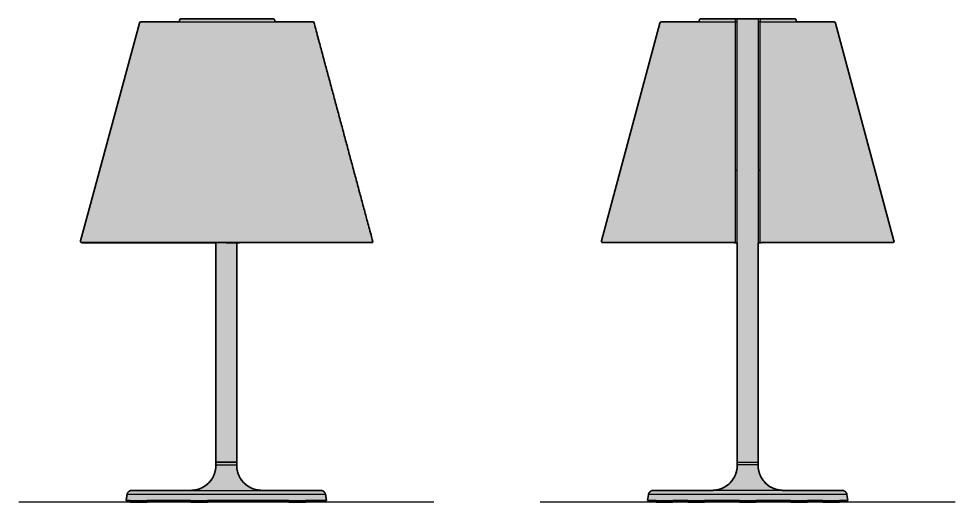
# Model space of a CAD drawing. Header units: millimetres. Extents: x 0 to 1122, y -612 to 580.
# Drawn here: x 0 to 1122, y 0 to 580 of the extents above; entities that cross this region are included whole.
import ezdxf

# ---------------------------------------------------------------- set-up
doc = ezdxf.new("R2010")
doc.units = ezdxf.units.MM
doc.layers.add('Blocks', color=7, linetype='Continuous')
doc.layers.add('Blocks$Fill', color=7, linetype='Continuous', true_color=0xffffff)
for name, color, linetype, lineweight, true_color in [('Blocks$Inner', 7, 'Continuous', 25, 0x007f00), ('Blocks$Outline', 7, 'Continuous', 35, 0xff3f3f), ('Groud', 7, 'Continuous', 25, 0x243775)]:
    doc.layers.add(name, color=color, linetype=linetype, lineweight=lineweight, true_color=true_color)

# ---------------------------------------------------------------- blocks, each defined once
blk = doc.blocks.new('Melampo Table Lamp Side')
at = {"layer": 'Blocks$Fill'}
blk.add_hatch(color=256, dxfattribs=at).paths.add_polyline_path([(145.2, 575.9), (145.2, 575.9), (145.1, 575.9), (145.1, 575.9), (145.1, 575.9), (145, 575.9), (145, 575.9), (145, 575.9), (144.9, 575.9), (144.9, 575.9), (144.9, 575.9), (144.8, 575.9), (144.8, 575.8), (144.8, 575.8), (144.7, 575.8), (144.7, 575.8), (144.6, 575.8), (144.6, 575.8), (144.6, 575.8), (144.5, 575.7), (144.5, 575.7), (144.5, 575.7), (144.4, 575.7), (144.4, 575.7), (144.4, 575.6), (144.3, 575.6), (144.3, 575.6), (144.3, 575.6), (144.2, 575.6), (144.2, 575.5), (144.2, 575.5), (144.1, 575.5), (144.1, 575.5), (144.1, 575.4), (144.1, 575.4), (144, 575.4), (144, 575.4), (144, 575.3), (143.9, 575.3), (143.9, 575.3), (143.9, 575.2), (143.9, 575.2), (143.8, 575.2), (143.8, 575.2), (143.8, 575.1), (143.8, 575.1), (143.7, 575.1), (143.7, 575), (143.7, 575), (143.7, 575), (143.7, 574.9), (143.6, 574.9), (143.6, 574.9), (143.6, 574.8), (143.6, 574.8), (143.6, 574.8), (143.6, 574.7), (143.6, 574.7), (143.5, 574.7), (143.5, 574.6), (143.5, 574.6), (143.5, 574.6), (143.5, 574.5), (143.5, 574.5), (143.5, 574.5), (73.5, 313.6), (73.5, 313.5), (73.4, 313.5), (73.4, 313.4), (73.4, 313.3), (73.4, 313.3), (73.4, 313.2), (73.4, 313.1), (73.4, 313.1), (73.4, 313), (73.4, 312.9), (73.4, 312.9), (73.4, 312.8), (73.4, 312.7), (73.4, 312.7), (73.5, 312.6), (73.5, 312.5), (73.5, 312.5), (73.5, 312.4), (73.5, 312.3), (73.6, 312.3), (73.6, 312.2), (73.6, 312.2), (73.6, 312.1), (73.7, 312), (73.7, 312), (73.7, 311.9), (73.8, 311.9), (73.8, 311.8), (73.9, 311.8), (73.9, 311.7), (73.9, 311.7), (74, 311.6), (232.6, 311.6), (232.6, 311.1), (233.6, 311.1), (236.1, 311.1), (236.1, 48), (236.1, 45), (236.1, 44.3), (236.1, 43.5), (236.1, 42.8), (236, 42), (236, 41.3), (235.9, 40.6), (235.8, 39.8), (235.7, 39.1), (235.5, 38.4), (235.4, 37.6), (235.2, 36.9), (235, 36.2), (234.8, 35.4), (234.6, 34.7), (234.3, 34), (234, 33.3), (233.8, 32.6), (233.4, 31.9), (233.1, 31.2), (232.8, 30.5), (232.4, 29.9), (232.1, 29.2), (231.7, 28.6), (231.3, 27.9), (230.9, 27.3), (230.4, 26.7), (230, 26.1), (229.5, 25.5), (229.1, 25), (228.6, 24.4), (228.1, 23.9), (227.6, 23.3), (227.1, 22.8), (226.5, 22.3), (226, 21.8), (225.4, 21.3), (224.9, 20.9), (224.3, 20.4), (223.7, 20), (223.1, 19.5), (222.4, 19.1), (221.8, 18.7), (221.2, 18.3), (220.5, 18), (219.8, 17.6), (219.1, 17.3), (218.5, 17), (217.8, 16.6), (217.1, 16.4), (216.4, 16.1), (215.6, 15.8), (214.9, 15.6), (214.2, 15.4), (213.5, 15.2), (212.7, 15), (212, 14.9), (211.3, 14.7), (210.5, 14.6), (209.8, 14.5), (209.1, 14.4), (208.3, 14.4), (207.6, 14.3), (206.9, 14.3), (206.1, 14.3), (135.6, 14.3), (135.5, 14.3), (135.4, 14.3), (135.3, 14.3), (135.2, 14.3), (135, 14.3), (134.9, 14.3), (134.8, 14.2), (134.7, 14.2), (134.5, 14.2), (134.4, 14.2), (134.3, 14.1), (134.2, 14.1), (134, 14.1), (133.9, 14), (133.8, 14), (133.7, 14), (133.5, 13.9), (133.4, 13.9), (133.3, 13.8), (133.2, 13.8), (133, 13.7), (132.9, 13.6), (132.8, 13.6), (132.7, 13.5), (132.6, 13.4), (132.5, 13.4), (132.3, 13.3), (132.2, 13.2), (132.1, 13.1), (132, 13.1), (131.9, 13), (131.8, 12.9), (131.7, 12.8), (131.6, 12.7), (131.5, 12.6), (131.4, 12.5), (131.3, 12.4), (131.2, 12.3), (131.1, 12.2), (131, 12.1), (130.9, 12), (130.9, 11.9), (130.8, 11.8), (130.7, 11.7), (130.6, 11.6), (130.6, 11.5), (130.5, 11.4), (130.4, 11.2), (130.4, 11.1), (130.3, 11), (130.2, 10.9), (130.2, 10.8), (130.1, 10.7), (130.1, 10.5), (130, 10.4), (130, 10.3), (130, 10.2), (129.9, 10.1), (129.9, 9.9), (129.8, 9.8), (129.8, 9.7), (129.8, 9.6), (129.8, 9.5), (129.7, 9.3), (128.6, 2), (138.8, 2), (138.8, 0), (158.8, 0), (158.8, 2), (176.9, 2), (176.9, 0), (196.9, 0), (196.9, 2), (238.6, 2), (238.6, 0), (258.6, 0), (258.6, 2), (300.3, 2), (300.3, 0), (320.3, 0), (320.3, 2), (338.5, 2), (338.5, 0), (358.5, 0), (358.5, 2), (368.6, 2), (367.5, 9.3), (367.5, 9.5), (367.5, 9.6), (367.4, 9.7), (367.4, 9.8), (367.4, 9.9), (367.3, 10.1), (367.3, 10.2), (367.3, 10.3), (367.2, 10.4), (367.2, 10.5), (367.1, 10.7), (367.1, 10.8), (367, 10.9), (367, 11), (366.9, 11.1), (366.8, 11.2), (366.8, 11.4), (366.7, 11.5), (366.6, 11.6), (366.5, 11.7), (366.5, 11.8), (366.4, 11.9), (366.3, 12), (366.2, 12.1), (366.1, 12.2), (366, 12.3), (366, 12.4), (365.9, 12.5), (365.8, 12.6), (365.7, 12.7), (365.6, 12.8), (365.5, 12.9), (365.3, 13), (365.2, 13.1), (365.1, 13.1), (365, 13.2), (364.9, 13.3), (364.8, 13.4), (364.7, 13.4), (364.6, 13.5), (364.4, 13.6), (364.3, 13.6), (364.2, 13.7), (364.1, 13.8), (364, 13.8), (363.8, 13.9), (363.7, 13.9), (363.6, 14), (363.5, 14), (363.3, 14), (363.2, 14.1), (363.1, 14.1), (363, 14.1), (362.8, 14.2), (362.7, 14.2), (362.6, 14.2), (362.5, 14.2), (362.3, 14.3), (362.2, 14.3), (362.1, 14.3), (362, 14.3), (361.8, 14.3), (361.7, 14.3), (361.6, 14.3), (291.1, 14.3), (290.4, 14.3), (289.7, 14.3), (288.9, 14.4), (288.2, 14.4), (287.4, 14.5), (286.7, 14.6), (286, 14.7), (285.2, 14.9), (284.5, 15), (283.8, 15.2), (283, 15.4), (282.3, 15.6), (281.6, 15.8), (280.9, 16.1), (280.2, 16.4), (279.5, 16.6), (278.8, 17), (278.1, 17.3), (277.4, 17.6), (276.8, 18), (276.1, 18.3), (275.4, 18.7), (274.8, 19.1), (274.2, 19.5), (273.6, 20), (273, 20.4), (272.4, 20.9), (271.8, 21.3), (271.3, 21.8), (270.7, 22.3), (270.2, 22.8), (269.7, 23.3), (269.2, 23.9), (268.7, 24.4), (268.2, 25), (267.7, 25.5), (267.3, 26.1), (266.8, 26.7), (266.4, 27.3), (266, 27.9), (265.6, 28.6), (265.2, 29.2), (264.8, 29.9), (264.5, 30.5), (264.1, 31.2), (263.8, 31.9), (263.5, 32.6), (263.2, 33.3), (262.9, 34), (262.7, 34.7), (262.5, 35.4), (262.2, 36.2), (262, 36.9), (261.9, 37.6), (261.7, 38.4), (261.6, 39.1), (261.5, 39.8), (261.4, 40.6), (261.3, 41.3), (261.2, 42), (261.2, 42.8), (261.1, 43.5), (261.1, 44.3), (261.1, 45), (261.1, 48), (261.1, 311.1), (263.6, 311.1), (264.6, 311.1), (264.6, 311.6), (423.3, 311.6), (423.3, 311.7), (423.3, 311.7), (423.4, 311.8), (423.4, 311.8), (423.5, 311.9), (423.5, 311.9), (423.5, 312), (423.6, 312), (423.6, 312.1), (423.6, 312.2), (423.7, 312.2), (423.7, 312.3), (423.7, 312.3), (423.7, 312.4), (423.8, 312.5), (423.8, 312.5), (423.8, 312.6), (423.8, 312.7), (423.8, 312.7), (423.8, 312.8), (423.8, 312.9), (423.8, 312.9), (423.8, 313), (423.8, 313.1), (423.8, 313.1), (423.8, 313.2), (423.8, 313.3), (423.8, 313.3), (423.8, 313.4), (423.8, 313.5), (423.8, 313.5), (423.8, 313.6), (353.8, 574.5), (353.8, 574.5), (353.8, 574.5), (353.7, 574.6), (353.7, 574.6), (353.7, 574.6), (353.7, 574.7), (353.7, 574.7), (353.7, 574.7), (353.7, 574.8), (353.7, 574.8), (353.6, 574.8), (353.6, 574.9), (353.6, 574.9), (353.6, 574.9), (353.6, 575), (353.5, 575), (353.5, 575), (353.5, 575.1), (353.5, 575.1), (353.5, 575.1), (353.4, 575.2), (353.4, 575.2), (353.4, 575.2), (353.4, 575.2), (353.3, 575.3), (353.3, 575.3), (353.3, 575.3), (353.3, 575.4), (353.2, 575.4), (353.2, 575.4), (353.2, 575.4), (353.1, 575.5), (353.1, 575.5), (353.1, 575.5), (353, 575.5), (353, 575.6), (353, 575.6), (352.9, 575.6), (352.9, 575.6), (352.9, 575.6), (352.8, 575.7), (352.8, 575.7), (352.8, 575.7), (352.7, 575.7), (352.7, 575.7), (352.7, 575.8), (352.6, 575.8), (352.6, 575.8), (352.6, 575.8), (352.5, 575.8), (352.5, 575.8), (352.5, 575.8), (352.4, 575.9), (352.4, 575.9), (352.4, 575.9), (352.3, 575.9), (352.3, 575.9), (352.2, 575.9), (352.2, 575.9), (352.2, 575.9), (352.1, 575.9), (352.1, 575.9), (352.1, 575.9), (352, 575.9), (306.6, 575.9), (306.6, 577.7), (306.6, 577.7), (306.6, 577.8), (306.6, 577.8), (306.6, 577.9), (306.6, 577.9), (306.6, 578), (306.6, 578), (306.6, 578.1), (306.6, 578.1), (306.6, 578.2), (306.6, 578.2), (306.5, 578.2), (306.5, 578.3), (306.5, 578.3), (306.5, 578.4), (306.5, 578.4), (306.5, 578.5), (306.4, 578.5), (306.4, 578.6), (306.4, 578.6), (306.4, 578.7), (306.4, 578.7), (306.3, 578.8), (306.3, 578.8), (306.3, 578.8), (306.2, 578.9), (306.2, 578.9), (306.2, 579), (306.1, 579), (306.1, 579), (306.1, 579.1), (306, 579.1), (306, 579.1), (306, 579.2), (305.9, 579.2), (305.9, 579.3), (305.8, 579.3), (305.8, 579.3), (305.8, 579.3), (305.7, 579.4), (305.7, 579.4), (305.6, 579.4), (305.6, 579.5), (305.5, 579.5), (305.5, 579.5), (305.5, 579.5), (305.4, 579.5), (305.4, 579.6), (305.3, 579.6), (305.3, 579.6), (305.2, 579.6), (305.2, 579.6), (305.1, 579.6), (305.1, 579.6), (305, 579.7), (305, 579.7), (304.9, 579.7), (304.9, 579.7), (304.8, 579.7), (304.8, 579.7), (304.8, 579.7), (304.7, 579.7), (304.7, 579.7), (304.6, 579.7), (263.6, 579.7), (261.1, 579.7), (248.6, 579.7), (236.1, 579.7), (233.6, 579.7), (192.6, 579.7), (192.6, 579.7), (192.5, 579.7), (192.5, 579.7), (192.4, 579.7), (192.4, 579.7), (192.4, 579.7), (192.3, 579.7), (192.3, 579.7), (192.2, 579.7), (192.2, 579.6), (192.1, 579.6), (192.1, 579.6), (192, 579.6), (192, 579.6), (191.9, 579.6), (191.9, 579.6), (191.8, 579.5), (191.8, 579.5), (191.8, 579.5), (191.7, 579.5), (191.7, 579.5), (191.6, 579.4), (191.6, 579.4), (191.5, 579.4), (191.5, 579.3), (191.4, 579.3), (191.4, 579.3), (191.4, 579.3), (191.3, 579.2), (191.3, 579.2), (191.2, 579.1), (191.2, 579.1), (191.2, 579.1), (191.1, 579), (191.1, 579), (191.1, 579), (191, 578.9), (191, 578.9), (191, 578.8), (190.9, 578.8), (190.9, 578.8), (190.9, 578.7), (190.9, 578.7), (190.8, 578.6), (190.8, 578.6), (190.8, 578.5), (190.8, 578.5), (190.8, 578.4), (190.7, 578.4), (190.7, 578.3), (190.7, 578.3), (190.7, 578.2), (190.7, 578.2), (190.7, 578.2), (190.7, 578.1), (190.7, 578.1), (190.6, 578), (190.6, 578), (190.6, 577.9), (190.6, 577.9), (190.6, 577.8), (190.6, 577.8), (190.6, 577.7), (190.6, 577.7), (190.6, 575.9)], flags=0)
at = {"layer": 'Blocks$Inner'}
for p, q in [((73.5, 313.6), (143.5, 574.5)), ((190.6, 577.7), (190.6, 575.9)), ((233.6, 579.7), (192.6, 579.7)), ((233.6, 575.9), (236.1, 575.9)), ((236.1, 48), (236.1, 579.7)), ((306.6, 575.9), (306.6, 577.7)), ((353.8, 574.5), (423.8, 313.6)), ((233.6, 398), (236.1, 398)), ((261.1, 398), (263.6, 398)), ((263.6, 311.1), (261.1, 311.1)), ((361.6, 14.3), (135.6, 14.3))]:
    blk.add_line(p, q, dxfattribs=at)
for points in [[(145.2, 575.9), (232.1, 575.9), (233.6, 575.9), (233.6, 574.5), (233.6, 313.6), (233.6, 311.1)], [(263.6, 579.7), (261.1, 579.7), (248.6, 579.7), (236.1, 579.7), (233.6, 579.7), (233.6, 579.6), (233.6, 579.3), (233.6, 578.8), (233.6, 578.4), (233.6, 577.8), (233.6, 577.7), (233.6, 576.1)], [(261.1, 579.7), (261.1, 48), (261.1, 45), (236.1, 45), (236.1, 48), (261.1, 48)], [(423.3, 311.6), (264.6, 311.6), (264.6, 311.1), (263.6, 311.1), (263.6, 313.6), (263.6, 574.5), (263.6, 575.9), (261.1, 575.9)], [(304.6, 579.7), (263.6, 579.7), (263.6, 577.7), (263.6, 576)], [(263.6, 575.9), (265.1, 575.9), (352, 575.9)], [(236.1, 311.1), (233.6, 311.1), (232.6, 311.1), (232.6, 311.6), (74, 311.6)], [(138.8, 2), (138.8, 0), (158.8, 0), (158.8, 2)], [(176.9, 2), (176.9, 0), (196.9, 0), (196.9, 2)], [(238.6, 2), (238.6, 0), (258.6, 0), (258.6, 2)], [(300.3, 2), (300.3, 0), (320.3, 0), (320.3, 2)], [(338.5, 2), (338.5, 0), (358.5, 0), (358.5, 2)]]:
    blk.add_lwpolyline(points, dxfattribs=at)
blk.add_lwpolyline([(367.5, 9.3), (129.7, 9.3), (128.6, 2), (368.6, 2)], close=True, dxfattribs=at)
at = {"layer": 'Blocks$Inner', "extrusion": (0, 0, -1)}
for centre, start, end in [((-145.4, 573.9), 15.0182, 84.8297), ((-351.8, 573.9), 95.1703, 164.9818), ((-75.4, 313.1), 315.0182, 15.0182), ((-421.8, 313.1), 164.9818, 224.9818)]:
    blk.add_arc(centre, 2, start, end, dxfattribs=at)
at = {"layer": 'Blocks$Inner'}
for centre, radius, start, end in [((192.6, 577.7), 2, 90, 180), ((304.6, 577.7), 2, 0, 90), ((206.1, 44.3), 30, 270, 1.2979), ((291.1, 44.3), 30, 178.7021, 270), ((135.6, 8.3), 6, 90, 170), ((361.6, 8.3), 6, 10, 90)]:
    blk.add_arc(centre, radius, start, end, dxfattribs=at)
at = {"layer": 'Blocks$Outline'}
for points in [[(143.5, 574.5), (73.5, 313.6)], [(190.6, 575.9), (145.2, 575.9)], [(190.6, 577.7), (190.6, 575.9)], [(233.6, 579.7), (192.6, 579.7)], [(236.1, 579.7), (233.6, 579.7)], [(248.6, 579.7), (236.1, 579.7)], [(261.1, 579.7), (248.6, 579.7)], [(263.6, 579.7), (261.1, 579.7)], [(304.6, 579.7), (263.6, 579.7)], [(306.6, 575.9), (306.6, 577.7)], [(352, 575.9), (306.6, 575.9)], [(423.8, 313.6), (353.8, 574.5)], [(74, 311.6), (232.6, 311.6)], [(232.6, 311.6), (232.6, 311.1)], [(232.6, 311.1), (233.6, 311.1)], [(233.6, 311.1), (236.1, 311.1)], [(236.1, 311.1), (236.1, 48)], [(261.1, 48), (261.1, 311.1)], [(261.1, 311.1), (263.6, 311.1)], [(263.6, 311.1), (264.6, 311.1)], [(264.6, 311.1), (264.6, 311.6)], [(264.6, 311.6), (423.3, 311.6)], [(236.1, 48), (236.1, 45)], [(261.1, 45), (261.1, 48)], [(206.1, 14.3), (135.6, 14.3)], [(361.6, 14.3), (291.1, 14.3)], [(129.7, 9.3), (128.6, 2)], [(128.6, 2), (138.8, 2)], [(138.8, 2), (138.8, 0)], [(138.8, 0), (158.8, 0)], [(158.8, 0), (158.8, 2)], [(158.8, 2), (176.9, 2)], [(176.9, 2), (176.9, 0)], [(176.9, 0), (196.9, 0)], [(196.9, 0), (196.9, 2)], [(196.9, 2), (238.6, 2)], [(238.6, 2), (238.6, 0)], [(238.6, 0), (258.6, 0)], [(258.6, 0), (258.6, 2)], [(258.6, 2), (300.3, 2)], [(300.3, 2), (300.3, 0)], [(300.3, 0), (320.3, 0)], [(320.3, 0), (320.3, 2)], [(320.3, 2), (338.5, 2)], [(338.5, 2), (338.5, 0)], [(338.5, 0), (358.5, 0)], [(358.5, 0), (358.5, 2)], [(358.5, 2), (368.6, 2)], [(368.6, 2), (367.5, 9.3)]]:
    blk.add_lwpolyline(points, dxfattribs=at)
for points, weights in [([(145.2, 575.9), (143.8, 575.8), (143.5, 574.5)], [1, 0.82009471967, 1]), ([(192.6, 579.7), (190.6, 579.7), (190.6, 577.7)], [1, 0.707106781187, 1]), ([(306.6, 577.7), (306.6, 579.7), (304.6, 579.7)], [1, 0.707106781187, 1]), ([(353.8, 574.5), (353.4, 575.8), (352, 575.9)], [1, 0.82009471967, 1]), ([(73.5, 313.6), (73.2, 312.5), (74, 311.6)], [1, 0.866025403784, 1]), ([(423.3, 311.6), (424.1, 312.5), (423.8, 313.6)], [1, 0.866025403784, 1]), ([(135.6, 14.3), (130.6, 14.3), (129.7, 9.3)], [1, 0.766044443119, 1]), ([(367.5, 9.3), (366.6, 14.3), (361.6, 14.3)], [1, 0.766044443119, 1])]:
    blk.add_rational_spline(points, weights, degree=2, dxfattribs=at)
for points, weights, knots in [([(236.1, 45), (236.4, 32.4), (227.6, 23.3), (218.8, 14.3), (206.1, 14.3)], [1, 0.921697596554, 1, 0.921723488665, 0.999948232902], [-47.803449, -47.803449, -47.803449, -23.901724, -23.901724, -0.007904, -0.007904, -0.007904]), ([(291.1, 14.3), (278.5, 14.3), (269.7, 23.3), (260.8, 32.4), (261.1, 45)], [0.99997411178, 0.921710542805, 1, 0.921697596554, 1], [-47.803449, -47.803449, -47.803449, -23.903701, -23.903701, 0, 0, 0])]:
    blk.add_rational_spline(points, weights, degree=2, knots=knots, dxfattribs=at)
blk = doc.blocks.new('Melampo Table Lamp Front')
at = {"layer": 'Blocks$Fill'}
blk.add_hatch(color=256, dxfattribs=at).paths.add_polyline_path([(206.9, 14.3), (206.1, 14.3), (135.6, 14.3), (135.5, 14.3), (135.4, 14.3), (135.3, 14.3), (135.2, 14.3), (135, 14.3), (134.9, 14.3), (134.8, 14.2), (134.7, 14.2), (134.5, 14.2), (134.4, 14.2), (134.3, 14.1), (134.2, 14.1), (134, 14.1), (133.9, 14), (133.8, 14), (133.7, 14), (133.5, 13.9), (133.4, 13.9), (133.3, 13.8), (133.2, 13.8), (133, 13.7), (132.9, 13.6), (132.8, 13.6), (132.7, 13.5), (132.6, 13.4), (132.5, 13.4), (132.3, 13.3), (132.2, 13.2), (132.1, 13.1), (132, 13.1), (131.9, 13), (131.8, 12.9), (131.7, 12.8), (131.6, 12.7), (131.5, 12.6), (131.4, 12.5), (131.3, 12.4), (131.2, 12.3), (131.1, 12.2), (131, 12.1), (130.9, 12), (130.9, 11.9), (130.8, 11.8), (130.7, 11.7), (130.6, 11.6), (130.6, 11.5), (130.5, 11.4), (130.4, 11.2), (130.4, 11.1), (130.3, 11), (130.2, 10.9), (130.2, 10.8), (130.1, 10.7), (130.1, 10.5), (130, 10.4), (130, 10.3), (130, 10.2), (129.9, 10.1), (129.9, 9.9), (129.8, 9.8), (129.8, 9.7), (129.8, 9.6), (129.8, 9.5), (129.7, 9.3), (128.6, 2), (133.6, 2), (133.6, 0), (153.6, 0), (153.6, 2), (206.2, 2), (206.2, 0), (226.2, 0), (226.2, 2), (323.6, 2), (323.6, 0), (343.6, 0), (343.6, 2), (368.6, 2), (367.5, 9.3), (367.5, 9.5), (367.5, 9.6), (367.4, 9.7), (367.4, 9.8), (367.4, 9.9), (367.3, 10.1), (367.3, 10.2), (367.3, 10.3), (367.2, 10.4), (367.2, 10.5), (367.1, 10.7), (367.1, 10.8), (367, 10.9), (367, 11), (366.9, 11.1), (366.8, 11.2), (366.8, 11.4), (366.7, 11.5), (366.6, 11.6), (366.5, 11.7), (366.5, 11.8), (366.4, 11.9), (366.3, 12), (366.2, 12.1), (366.1, 12.2), (366, 12.3), (366, 12.4), (365.9, 12.5), (365.8, 12.6), (365.7, 12.7), (365.6, 12.8), (365.5, 12.9), (365.3, 13), (365.2, 13.1), (365.1, 13.1), (365, 13.2), (364.9, 13.3), (364.8, 13.4), (364.7, 13.4), (364.6, 13.5), (364.4, 13.6), (364.3, 13.6), (364.2, 13.7), (364.1, 13.8), (364, 13.8), (363.8, 13.9), (363.7, 13.9), (363.6, 14), (363.5, 14), (363.3, 14), (363.2, 14.1), (363.1, 14.1), (363, 14.1), (362.8, 14.2), (362.7, 14.2), (362.6, 14.2), (362.5, 14.2), (362.3, 14.3), (362.2, 14.3), (362.1, 14.3), (362, 14.3), (361.8, 14.3), (361.7, 14.3), (361.6, 14.3), (291.1, 14.3), (290.4, 14.3), (289.7, 14.3), (289, 14.4), (288.3, 14.4), (287.5, 14.5), (286.8, 14.6), (286.1, 14.7), (285.4, 14.8), (284.7, 15), (284, 15.2), (283.3, 15.3), (282.6, 15.5), (281.9, 15.8), (281.2, 16), (280.5, 16.2), (279.8, 16.5), (279.1, 16.8), (278.5, 17.1), (277.8, 17.4), (277.2, 17.7), (276.5, 18.1), (275.9, 18.5), (275.3, 18.8), (274.6, 19.2), (274, 19.6), (273.4, 20.1), (272.9, 20.5), (272.3, 20.9), (271.7, 21.4), (271.2, 21.9), (270.7, 22.3), (270.2, 22.8), (269.7, 23.3), (269.2, 23.9), (268.7, 24.4), (268.2, 25), (267.7, 25.5), (267.3, 26.1), (266.8, 26.7), (266.4, 27.3), (266, 27.9), (265.6, 28.6), (265.2, 29.2), (264.8, 29.9), (264.5, 30.5), (264.1, 31.2), (263.8, 31.9), (263.5, 32.6), (263.2, 33.3), (262.9, 34), (262.7, 34.7), (262.5, 35.4), (262.2, 36.2), (262, 36.9), (261.9, 37.6), (261.7, 38.4), (261.6, 39.1), (261.5, 39.8), (261.4, 40.6), (261.3, 41.3), (261.2, 42), (261.2, 42.8), (261.1, 43.5), (261.1, 44.3), (261.1, 45), (261.1, 48), (261.1, 311.1), (264.6, 311.1), (264.6, 311.6), (423.3, 311.6), (423.3, 311.7), (423.3, 311.7), (423.4, 311.8), (423.4, 311.8), (423.5, 311.9), (423.5, 311.9), (423.5, 312), (423.6, 312), (423.6, 312.1), (423.6, 312.2), (423.7, 312.2), (423.7, 312.3), (423.7, 312.3), (423.7, 312.4), (423.8, 312.5), (423.8, 312.5), (423.8, 312.6), (423.8, 312.7), (423.8, 312.7), (423.8, 312.8), (423.8, 312.9), (423.8, 312.9), (423.8, 313), (423.8, 313.1), (423.8, 313.1), (423.8, 313.2), (423.8, 313.3), (423.8, 313.3), (423.8, 313.4), (423.8, 313.5), (423.8, 313.5), (423.8, 313.6), (353.8, 574.5), (353.8, 574.5), (353.8, 574.5), (353.7, 574.6), (353.7, 574.6), (353.7, 574.6), (353.7, 574.7), (353.7, 574.7), (353.7, 574.7), (353.7, 574.8), (353.7, 574.8), (353.6, 574.8), (353.6, 574.9), (353.6, 574.9), (353.6, 574.9), (353.6, 575), (353.5, 575), (353.5, 575), (353.5, 575.1), (353.5, 575.1), (353.5, 575.1), (353.4, 575.2), (353.4, 575.2), (353.4, 575.2), (353.4, 575.2), (353.3, 575.3), (353.3, 575.3), (353.3, 575.3), (353.3, 575.4), (353.2, 575.4), (353.2, 575.4), (353.2, 575.4), (353.1, 575.5), (353.1, 575.5), (353.1, 575.5), (353, 575.5), (353, 575.6), (353, 575.6), (352.9, 575.6), (352.9, 575.6), (352.9, 575.6), (352.8, 575.7), (352.8, 575.7), (352.8, 575.7), (352.7, 575.7), (352.7, 575.7), (352.7, 575.8), (352.6, 575.8), (352.6, 575.8), (352.6, 575.8), (352.5, 575.8), (352.5, 575.8), (352.5, 575.8), (352.4, 575.9), (352.4, 575.9), (352.4, 575.9), (352.3, 575.9), (352.3, 575.9), (352.2, 575.9), (352.2, 575.9), (352.2, 575.9), (352.1, 575.9), (352.1, 575.9), (352.1, 575.9), (352, 575.9), (306.6, 575.9), (306.6, 577.7), (306.6, 577.7), (306.6, 577.8), (306.6, 577.8), (306.6, 577.9), (306.6, 577.9), (306.6, 578), (306.6, 578), (306.6, 578.1), (306.6, 578.1), (306.6, 578.2), (306.6, 578.2), (306.5, 578.2), (306.5, 578.3), (306.5, 578.3), (306.5, 578.4), (306.5, 578.4), (306.5, 578.5), (306.4, 578.5), (306.4, 578.6), (306.4, 578.6), (306.4, 578.7), (306.4, 578.7), (306.3, 578.8), (306.3, 578.8), (306.3, 578.8), (306.2, 578.9), (306.2, 578.9), (306.2, 579), (306.1, 579), (306.1, 579), (306.1, 579.1), (306, 579.1), (306, 579.1), (306, 579.2), (305.9, 579.2), (305.9, 579.3), (305.8, 579.3), (305.8, 579.3), (305.8, 579.3), (305.7, 579.4), (305.7, 579.4), (305.6, 579.4), (305.6, 579.5), (305.5, 579.5), (305.5, 579.5), (305.5, 579.5), (305.4, 579.5), (305.4, 579.6), (305.3, 579.6), (305.3, 579.6), (305.2, 579.6), (305.2, 579.6), (305.1, 579.6), (305.1, 579.6), (305, 579.7), (305, 579.7), (304.9, 579.7), (304.9, 579.7), (304.8, 579.7), (304.8, 579.7), (304.8, 579.7), (304.7, 579.7), (304.7, 579.7), (304.6, 579.7), (263.6, 579.7), (261.1, 579.7), (236.1, 579.7), (194.7, 579.7), (194.3, 579.7), (193.6, 579.4), (193.1, 579), (192.7, 578.4), (192.6, 578.1), (192.6, 577.7), (192.6, 575.9), (146.5, 575.9), (145.9, 575.8), (145.3, 575.5), (144.8, 575.1), (144.5, 574.5), (84.7, 352.8), (74.1, 313.6), (74.1, 313.3), (74.1, 312.6), (74.4, 312), (74.7, 311.6), (75.3, 311.3), (75.9, 311.1), (76.1, 311.1), (236.1, 311.1), (236.1, 45), (236.1, 44.3), (236.1, 43.5), (236.1, 42.8), (236, 42), (236, 41.3), (235.9, 40.6), (235.8, 39.8), (235.7, 39.1), (235.5, 38.4), (235.4, 37.6), (235.2, 36.9), (235, 36.2), (234.8, 35.4), (234.6, 34.7), (234.3, 34), (234, 33.3), (233.8, 32.6), (233.4, 31.9), (233.1, 31.2), (232.8, 30.5), (232.4, 29.9), (232.1, 29.2), (231.7, 28.6), (231.3, 27.9), (230.9, 27.3), (230.4, 26.7), (230, 26.1), (229.5, 25.5), (229.1, 25), (228.6, 24.4), (228.1, 23.9), (227.6, 23.3), (227.1, 22.8), (226.6, 22.3), (226, 21.9), (225.5, 21.4), (224.9, 20.9), (224.4, 20.5), (223.8, 20.1), (223.2, 19.6), (222.6, 19.2), (222, 18.8), (221.4, 18.5), (220.7, 18.1), (220.1, 17.7), (219.4, 17.4), (218.8, 17.1), (218.1, 16.8), (217.4, 16.5), (216.8, 16.2), (216.1, 16), (215.4, 15.8), (214.7, 15.5), (214, 15.3), (213.3, 15.2), (212.6, 15), (211.8, 14.8), (211.1, 14.7), (210.4, 14.6), (209.7, 14.5), (209, 14.4), (208.3, 14.4), (207.6, 14.3)], flags=0)
at = {"layer": 'Blocks$Inner'}
for p, q in [((194.7, 579.7), (304.6, 579.7)), ((263.6, 579.7), (261.1, 579.7)), ((306.6, 577.7), (306.6, 575.9)), ((353.8, 574.5), (423.8, 313.6)), ((135.6, 14.3), (361.6, 14.3))]:
    blk.add_line(p, q, dxfattribs=at)
for points in [[(248.6, 311.6), (248.6, 311.1), (76.1, 311.1), (75.9, 311.1), (75.3, 311.3), (74.7, 311.6), (74.4, 312), (74.1, 312.6), (74.1, 313.3), (74.1, 313.6), (84.7, 352.8), (144.5, 574.5), (144.8, 575.1), (145.3, 575.5), (145.9, 575.8), (146.5, 575.9), (352, 575.9)], [(192.6, 575.9), (192.6, 577.7), (192.6, 578.1), (192.7, 578.4), (193.1, 579), (193.6, 579.4), (194.3, 579.7), (194.7, 579.7), (236.1, 579.7)], [(423.3, 311.6), (74.7, 311.6)], [(236.1, 311.1), (236.1, 48), (236.1, 45), (261.1, 45), (261.1, 48), (261.1, 311.1)], [(248.6, 311.1), (264.6, 311.1), (264.6, 311.6)], [(133.6, 2), (133.6, 0), (153.6, 0), (153.6, 2)], [(206.2, 2), (206.2, 0), (226.2, 0), (226.2, 2)], [(323.6, 2), (323.6, 0), (343.6, 0), (343.6, 2)]]:
    blk.add_lwpolyline(points, dxfattribs=at)
blk.add_lwpolyline([(129.7, 9.3), (128.6, 2), (368.6, 2), (367.5, 9.3)], close=True, dxfattribs=at)
blk.add_polyline3d([(261.1, 48, 0), (236.1, 48, 0), (248.6, 48, 0)], close=True, dxfattribs=at)
at = {"layer": 'Blocks$Inner', "extrusion": (0, 0, -1)}
for centre, radius, start, end in [((-304.6, 577.7), 2, 90, 180), ((-206.1, 44.3), 30, 178.7021, 270), ((-291.1, 44.3), 30, 270, 1.2979), ((-135.6, 8.3), 6, 10, 90), ((-361.6, 8.3), 6, 90, 170)]:
    blk.add_arc(centre, radius, start, end, dxfattribs=at)
at = {"layer": 'Blocks$Inner'}
for points, weights in [([(352, 575.9), (353.4, 575.8), (353.8, 574.5)], [1, 0.82009471967, 1]), ([(423.8, 313.6), (424.1, 312.5), (423.3, 311.6)], [1, 0.866025403784, 1])]:
    blk.add_rational_spline(points, weights, degree=2, dxfattribs=at)
at = {"layer": 'Blocks$Outline'}
for points in [[(146.5, 575.9), (145.9, 575.8), (145.3, 575.5), (144.8, 575.1), (144.5, 574.5), (84.7, 352.8), (74.1, 313.6), (74.1, 313.3), (74.1, 312.6), (74.4, 312), (74.7, 311.6)], [(236.1, 579.7), (194.7, 579.7)], [(263.6, 579.7), (261.1, 579.7)], [(76.1, 311.1), (236.1, 311.1)], [(261.1, 311.1), (264.6, 311.1), (264.6, 311.6)], [(133.6, 2), (133.6, 0), (153.6, 0), (153.6, 2)], [(206.2, 2), (206.2, 0), (226.2, 0), (226.2, 2)], [(323.6, 2), (323.6, 0), (343.6, 0), (343.6, 2)]]:
    blk.add_lwpolyline(points, dxfattribs=at)
for points in [[(192.6, 575.9), (169.6, 575.9), (146.5, 575.9)], [(261.1, 579.7), (248.6, 579.7), (236.1, 579.7)], [(153.6, 2), (179.9, 2), (206.2, 2)], [(226.2, 2), (274.9, 2), (323.6, 2)]]:
    blk.add_open_spline(points, degree=2, dxfattribs=at)
for points, knots in [([(194.7, 579.7), (194.5, 579.7), (194.3, 579.7), (194, 579.5), (193.6, 579.4), (193.4, 579.2), (193.1, 579), (192.9, 578.7), (192.7, 578.4), (192.7, 578.3), (192.6, 578.1), (192.6, 577.9), (192.6, 577.7), (192.6, 576.8), (192.6, 575.9)], [-7.762527, -7.762527, -7.762527, -6.762527, -6.762527, -5.762527, -5.762527, -4.762527, -4.762527, -3.762527, -3.762527, -2.762527, -2.762527, -1.762527, -1.762527, 0.008138, 0.008138, 0.008138]), ([(74.7, 311.6), (75, 311.4), (75.3, 311.3), (75.6, 311.2), (75.9, 311.1), (76, 311.1), (76.1, 311.1)], [828.831755, 828.831755, 828.831755, 829.831755, 829.831755, 830.831755, 830.831755, 831.831755, 831.831755, 831.831755]), ([(343.6, 2), (356.1, 2), (368.6, 2), (368.1, 5.7), (367.5, 9.3)], [728.309966, 728.309966, 728.309966, 753.364149, 753.364149, 760.790684, 760.790684, 760.790684])]:
    blk.add_open_spline(points, degree=2, knots=knots, dxfattribs=at)
for points, weights, knots in [([(306.6, 575.9), (306.6, 576.8), (306.6, 577.7), (306.6, 579.7), (304.6, 579.7), (284.1, 579.7), (263.6, 579.7)], [1, 1, 1, 0.707106781187, 1, 1, 1], [-122.628468, -122.628468, -122.628468, -120.857804, -120.857804, -117.716211, -117.716211, -76.716211, -76.716211, -76.716211]), ([(264.6, 311.6), (343.9, 311.6), (423.3, 311.6), (424.1, 312.5), (423.8, 313.6), (388.8, 444), (353.8, 574.5), (353.4, 575.8), (352, 575.9), (329.3, 575.9), (306.6, 575.9)], [1, 1, 1, 0.866025403784, 1, 1, 1, 0.82009471967, 1, 1, 1], [-638.934705, -638.934705, -638.934705, -480.305068, -480.305068, -478.210673, -478.210673, -208.10271, -208.10271, -205.665831, -205.665831, -160.262798, -160.262798, -160.262798]), ([(236.1, 311.1), (236.1, 179.5), (236.1, 48), (236.1, 46.5), (236.1, 45), (236.4, 32.4), (227.6, 23.3), (219.1, 14.6), (206.9, 14.3)], [1, 1, 1, 1, 1, 0.921697596554, 1, 0.924144279682, 0.995259534755], [0, 0, 0, 263.055093, 263.055093, 266.075593, 266.075593, 289.977317, 289.977317, 313.132194, 313.132194, 313.132194]), ([(290.4, 14.3), (278.2, 14.6), (269.7, 23.3), (260.8, 32.4), (261.1, 45), (261.1, 46.5), (261.1, 48), (261.1, 179.5), (261.1, 311.1)], [0.995259625906, 0.924144231069, 1, 0.921697596554, 1, 1, 1, 1, 1], [-47.056616, -47.056616, -47.056616, -23.901724, -23.901724, 0, 0, 3.0205, 3.0205, 266.075593, 266.075593, 266.075593]), ([(206.9, 14.3), (206.5, 14.3), (170.9, 14.3), (135.6, 14.3), (130.6, 14.3), (129.7, 9.3), (129.2, 5.7), (128.6, 2), (131.1, 2), (133.6, 2)], [1, 1, 1, 1, 0.766044443119, 1, 1, 1, 1, 1], [426.348396, 426.348396, 426.348396, 427.077363, 497.55809, 497.55809, 505.935674, 505.935674, 513.362212, 513.362212, 518.363182, 518.363182, 518.363182]), ([(367.5, 9.3), (366.6, 14.3), (361.6, 14.3), (326.4, 14.3), (290.8, 14.3), (290.4, 14.3)], [1, 0.766044443119, 1, 1, 1, 1], [263.232584, 263.232584, 263.232584, 271.61017, 271.61017, 342.090908, 342.819867, 342.819867, 342.819867])]:
    blk.add_rational_spline(points, weights, degree=2, knots=knots, dxfattribs=at)

msp = doc.modelspace()

# ---------------------------------------------------------------- linework, layer by layer
at = {"layer": 'Groud'}
for points in [[(497.2, 0), (0, 0)], [(1121.7, 0), (624.5, 0)]]:
    msp.add_lwpolyline(points, dxfattribs=at)

# ---------------------------------------------------------------- block references
at = {"layer": 'Blocks'}
for name, p in [('Melampo Table Lamp Front', (0, 0)), ('Melampo Table Lamp Side', (624.5, 0))]:
    msp.add_blockref(name, p, dxfattribs=at)

doc.saveas('drawing.dxf')
